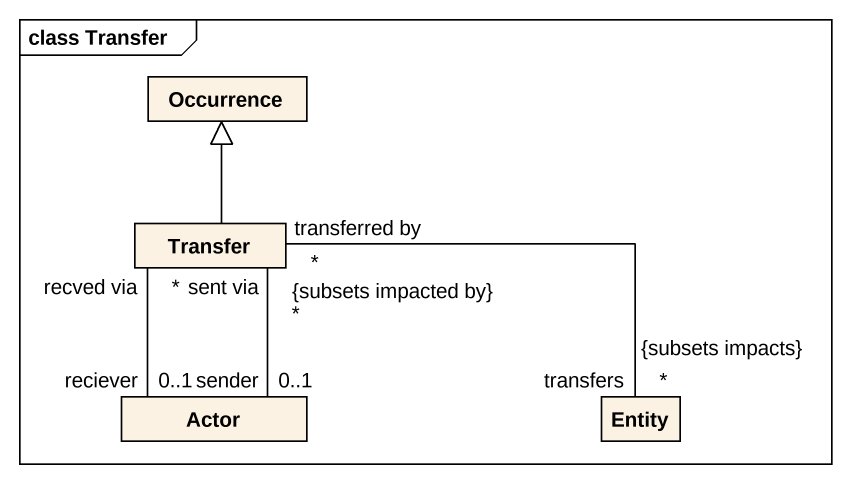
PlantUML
@startuml
mainframe class Transfer
hide circle
hide empty members
class Occurrence
class Transfer
class "Actor" as Actor_
class "Entity" as Entity_
Transfer -up-|> Occurrence
Transfer "recved via\n*" -- "reciever\n0..1" Actor_
Transfer "sent via\n*" -- "sender\n0..1" Actor_
Transfer "transferred by\n{subsets impacted by}\n*" -right- "transfers\n{subsets impacts}\n*" Entity_
@enduml
